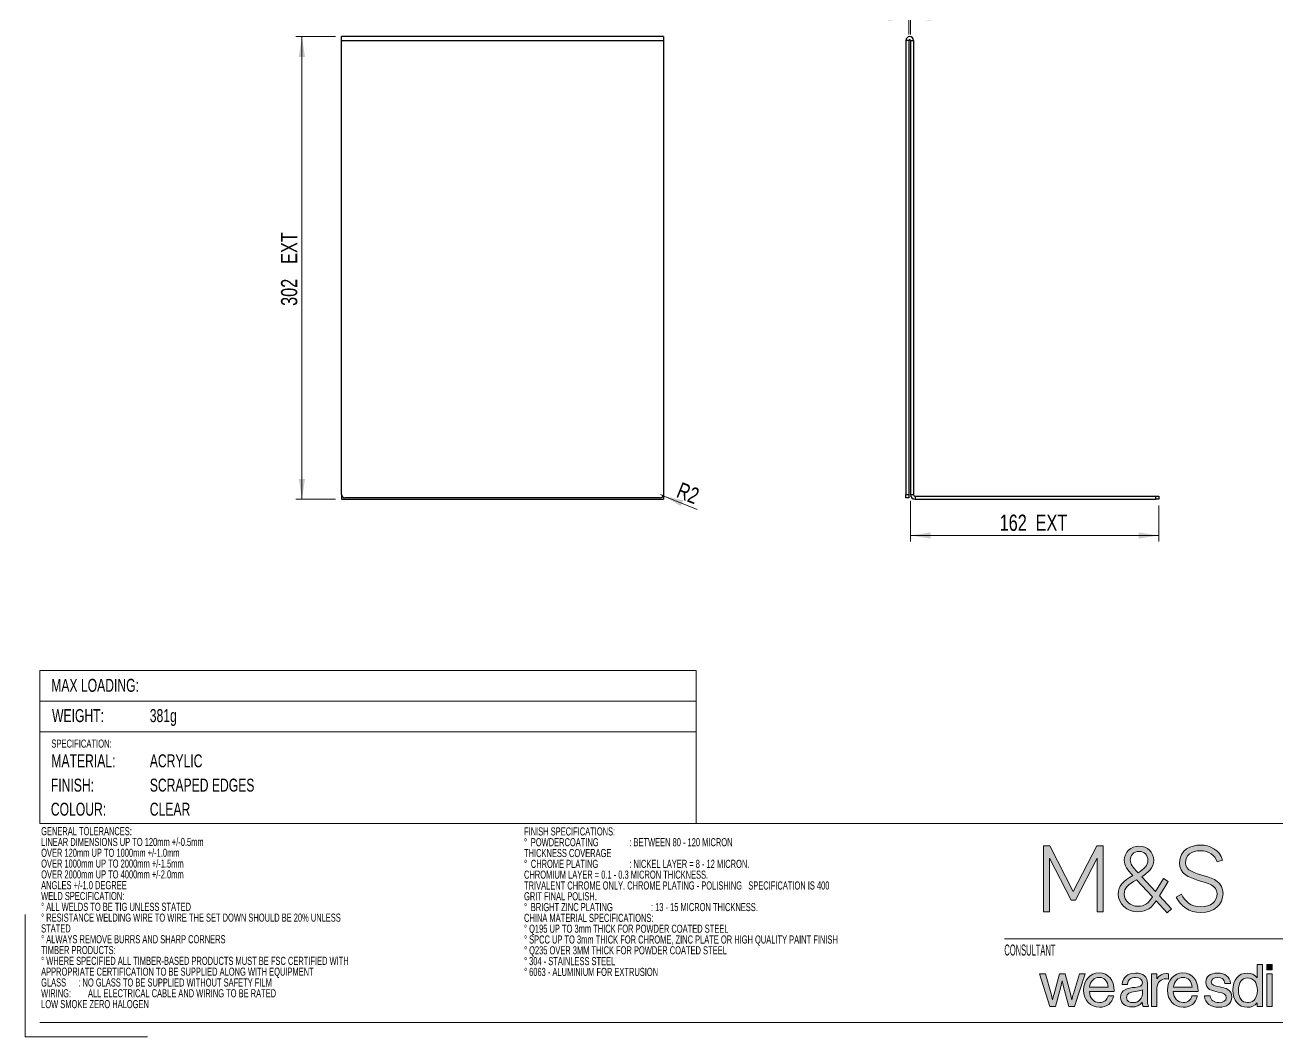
# Paper-space layout 'A01' of a CAD drawing. Header units: millimetres. Extents: x 0 to 1680, y 0 to 1075.
# Drawn here: x 0 to 817, y 0 to 661 of the extents above; entities that cross this region are included whole.
import ezdxf

# ---------------------------------------------------------------- set-up
doc = ezdxf.new("R2010")
doc.units = ezdxf.units.MM
doc.layers.add('SLD-0', color=7, linetype='Continuous')
doc.styles.add('SLDTEXTSTYLE0', font='TXT', dxfattribs={"width": 0.605})
doc.styles.add('SLDTEXTSTYLE1', font='TXT', dxfattribs={"width": 0.510549})
doc.styles.add('SLDTEXTSTYLE3', font='TXT', dxfattribs={"width": 0.7})
doc.styles.add('SLDTEXTSTYLE4', font='TXT', dxfattribs={"width": 0.75})
doc.dimstyles.new('SLDDIMSTYLE5', dxfattribs={"dimtxt": 10.583333, "dimasz": 13.208, "dimexe": 0, "dimexo": 0.0625, "dimgap": 2.645833, "dimtad": 1, "dimdec": 1, "dimlfac": 1.142857, "dimrnd": 1e-09, "dimzin": 12, "dimdsep": 46, "dimtxsty": 'SLDTEXTSTYLE4', "dimsah": 1, "dimcen": 0.09, "dimadec": 0, "dimazin": 3, "dimtfac": 1, "dimtdec": 1, "dimtofl": 0, "dimtmove": 0, "dimatfit": 3, "dimfxl": 1, "dimfrac": 2, "dimtolj": 1, "dimtzin": 12, "dimarcsym": 0})
doc.dimstyles.new('SLDDIMSTYLE6', dxfattribs={"dimtxt": 10.583333, "dimasz": 13.208, "dimexe": 0, "dimexo": 0.0625, "dimgap": 2.645833, "dimtad": 1, "dimdec": 1, "dimlfac": 1.142857, "dimrnd": 1e-09, "dimzin": 12, "dimdsep": 46, "dimtxsty": 'SLDTEXTSTYLE4', "dimsah": 1, "dimcen": 0, "dimadec": 0, "dimazin": 3, "dimtfac": 1, "dimtdec": 1, "dimtofl": 0, "dimtmove": 0, "dimatfit": 3, "dimfxl": 1, "dimfrac": 2, "dimtolj": 1, "dimtzin": 12, "dimarcsym": 0})
doc.dimstyles.new('SLDDIMSTYLE7', dxfattribs={"dimtxt": 10.583333, "dimasz": 13.208, "dimexe": 0, "dimexo": 0.0625, "dimgap": 2.645833, "dimtad": 1, "dimdec": 1, "dimlfac": 1.142857, "dimrnd": 1e-09, "dimzin": 12, "dimdsep": 46, "dimtxsty": 'SLDTEXTSTYLE4', "dimsah": 1, "dimcen": 0.09, "dimadec": 0, "dimazin": 3, "dimtfac": 1, "dimtdec": 1, "dimtmove": 0, "dimatfit": 0, "dimfxl": 1, "dimfrac": 2, "dimtolj": 1, "dimtzin": 12, "dimarcsym": 0})

# ---------------------------------------------------------------- blocks, each defined once
blk = doc.blocks.new('SW_NOTE_0_12')
at = {"color": 0, "linetype": 'Continuous', "lineweight": 18, "ltscale": 16, "attachment_point": 1, "style": 'SLDTEXTSTYLE0'}
for s, insert, char_height in [('FINISH SPECIFICATIONS:', (0, 6.82), 5.2917), ('THICKNESS COVERAGE', (0, -7.29), 5.2917), ('%%d', (0, -0.23), 5.292), ('POWDERCOATING', (4.43, -0.23), 5.2917), (': BETWEEN 80 - 120 MICRON', (68.71, -0.23), 5.2917), ('%%d', (0, -14.35), 5.292), ('CHROME PLATING', (4.43, -14.35), 5.2917), (': NICKEL LAYER = 8 - 12 MICRON.', (68.71, -14.35), 5.2917), ('CHROMIUM LAYER = 0.1 - 0.3 MICRON THICKNESS.', (0, -21.4), 5.2917), ('TRIVALENT CHROME ONLY. CHROME PLATING - POLISHING   SPECIFICATION IS 400', (0, -28.46), 5.2917), ('GRIT FINAL POLISH.', (0, -35.51), 5.2917), ('%%d', (0, -42.57), 5.292), ('BRIGHT ZINC PLATING', (4.43, -42.57), 5.2917), (': 13 - 15 MICRON THICKNESS.', (82.82, -42.57), 5.2917), ('CHINA MATERIAL SPECIFICATIONS:', (0, -49.62), 5.2917), ('%%d Q195 UP TO 3mm THICK FOR POWDER COATED STEEL', (0, -56.68), 5.2917), ('%%d SPCC UP TO 3mm THICK FOR CHROME, ZINC PLATE OR HIGH QUALITY PAINT FINISH', (0, -63.73), 5.2917), ('%%d Q235 OVER 3MM THICK FOR POWDER COATED STEEL', (0, -70.79), 5.2917), ('%%d 304 - STAINLESS STEEL', (0, -77.85), 5.2917), ('%%d 6063 - ALUMINIUM FOR EXTRUSION', (0, -84.9), 5.2917)]:
    blk.add_mtext(s, dxfattribs=dict(at, insert=insert, char_height=char_height))
blk = doc.blocks.new('SW_NOTE_0_15')
at = {"color": 0, "linetype": 'Continuous', "lineweight": 18, "ltscale": 16, "attachment_point": 1, "style": 'SLDTEXTSTYLE0'}
for s, insert, char_height in [('GENERAL TOLERANCES:', (0, 6.82), 5.2917), ('LINEAR DIMENSIONS UP TO 120mm +/-0.5mm', (0, -0.23), 5.2917), ('OVER 120mm UP TO 1000mm +/-1.0mm', (0, -7.29), 5.2917), ('OVER 1000mm UP TO 2000mm +/-1.5mm', (0, -14.35), 5.2917), ('OVER 2000mm UP TO 4000mm +/-2.0mm', (0, -21.4), 5.2917), ('ANGLES +/-1.0 DEGREE', (0, -28.46), 5.2917), ('WELD SPECIFICATION:', (0, -35.51), 5.2917), ('%%d ALL WELDS TO BE TIG UNLESS STATED', (0, -42.57), 5.2917), ('STATED', (0, -56.68), 5.292), ('%%d RESISTANCE WELDING WIRE TO WIRE THE SET DOWN SHOULD BE 20% UNLESS', (0, -49.62), 5.2917), ('%%d ALWAYS REMOVE BURRS AND SHARP CORNERS', (0, -63.73), 5.2917), ('TIMBER PRODUCTS:', (0, -70.79), 5.2917), ('%%d WHERE SPECIFIED ALL TIMBER-BASED PRODUCTS MUST BE FSC CERTIFIED WITH', (0, -77.85), 5.2917), ('APPROPRIATE CERTIFICATION TO BE SUPPLIED ALONG WITH EQUIPMENT', (0, -84.9), 5.2917), ('GLASS', (0, -91.96), 5.292), (': NO GLASS TO BE SUPPLIED WITHOUT SAFETY FILM', (24.3, -91.96), 5.2917), ('WIRING:', (0, -99.01), 5.292), ('LOW SMOKE ZERO HALOGEN', (0, -106.07), 5.2917), ('ALL ELECTRICAL CABLE AND WIRING TO BE RATED', (30.57, -99.01), 5.2917)]:
    blk.add_mtext(s, dxfattribs=dict(at, insert=insert, char_height=char_height))
blk = doc.blocks.new('_D_9')
at = {"color": 7, "linetype": 'Continuous', "lineweight": 18, "ltscale": 16}
for p, q in [((202.3, 653.15), (176.36, 653.15)), ((180.36, 653.15), (180.36, 351.15)), ((202.3, 351.15), (176.36, 351.15))]:
    blk.add_line(p, q, dxfattribs=at)
for points in [[(180.36, 653.15), (178.33, 639.94), (182.4, 639.94)], [(180.36, 351.15), (182.4, 364.35), (178.33, 364.35)]]:
    blk.add_solid(points, dxfattribs=at)
at = {"color": 7, "linetype": 'Continuous', "lineweight": 18, "ltscale": 16, "char_height": 10.583, "attachment_point": 1, "rotation": 90, "style": 'SLDTEXTSTYLE4'}
for s, insert in [('EXT', (166.72, 504.81)), ('302', (166.72, 477.38))]:
    blk.add_mtext(s, dxfattribs=dict(at, insert=insert))
blk = doc.blocks.new('_D_10')
at = {"color": 8, "linetype": 'Continuous', "lineweight": 18, "ltscale": 16}
for q in [(414.3, 354.15), (438.35, 344.5)]:
    blk.add_line((416.16, 353.4), q, dxfattribs=at)
blk.add_solid([(416.16, 353.4), (427.66, 346.6), (429.17, 350.37)], dxfattribs=at)
at = {"color": 8, "linetype": 'Continuous', "lineweight": 18, "ltscale": 16, "insert": (427.97, 362.61), "char_height": 10.583, "attachment_point": 1, "rotation": 338.1397, "style": 'SLDTEXTSTYLE4'}
blk.add_mtext('R2', dxfattribs=at)
blk = doc.blocks.new('_D_11')
at = {"color": 7, "linetype": 'Continuous', "lineweight": 18, "ltscale": 16}
for p, q in [((577.45, 350.15), (577.45, 323.48)), ((739.45, 347.15), (739.45, 323.48)), ((577.45, 327.48), (739.45, 327.48))]:
    blk.add_line(p, q, dxfattribs=at)
for points in [[(577.45, 327.48), (590.65, 325.45), (590.65, 329.51)], [(739.45, 327.48), (726.24, 329.51), (726.24, 325.45)]]:
    blk.add_solid(points, dxfattribs=at)
at = {"color": 7, "linetype": 'Continuous', "lineweight": 18, "ltscale": 16, "char_height": 10.583, "attachment_point": 1, "style": 'SLDTEXTSTYLE4'}
for s, insert in [('162', (635.63, 341.12)), ('EXT', (659.09, 341.12))]:
    blk.add_mtext(s, dxfattribs=dict(at, insert=insert))
blk = doc.blocks.new('_D_12')
at = {"color": 8, "linetype": 'Continuous', "lineweight": 18, "ltscale": 16}
for p, q in [((576.45, 665.42), (551.05, 665.42)), ((576.45, 654.65), (576.45, 669.42)), ((576.45, 665.42), (577.45, 665.42)), ((577.45, 654.65), (577.45, 669.42)), ((577.45, 665.42), (609.4, 665.42))]:
    blk.add_line(p, q, dxfattribs=at)
for points in [[(576.45, 665.42), (563.24, 667.45), (563.24, 663.39)], [(577.45, 665.42), (590.65, 663.39), (590.65, 667.45)]]:
    blk.add_solid(points, dxfattribs=at)
at = {"color": 8, "linetype": 'Continuous', "lineweight": 18, "ltscale": 16, "insert": (601.58, 679.06), "char_height": 10.58, "attachment_point": 1, "style": 'SLDTEXTSTYLE4'}
blk.add_mtext('1', dxfattribs=at)

psp = doc.layouts.new('A01')

# ---------------------------------------------------------------- hatches: boundary and pattern name
at = {"ltscale": 4}
for points in [[(668.136, 81.872), (664.2, 81.872), (664.2, 124.81), (668.321, 124.81), (683.701, 95.159), (699.08, 124.81), (703.139, 124.81), (703.139, 81.872), (699.203, 81.872), (699.203, 116.936), (685.054, 89.499), (682.285, 89.499), (668.136, 116.875)], [(813.525, 43.967), (813.525, 47.494), (809.899, 47.494), (809.899, 43.967)], [(813.525, 41.377), (809.899, 41.377), (809.899, 20.111), (813.525, 20.111)]]:
    psp.add_hatch(color=256, dxfattribs=at).paths.add_polyline_path(points, flags=0)
h = psp.add_hatch(color=256, dxfattribs=at)
edge = h.paths.add_edge_path(flags=0)
edge.add_spline(control_points=[(712.982, 93.375), (712.982, 98.665), (716.243, 101.927), (722.518, 105.495)], knot_values=[0.2, 0.2, 0.2, 0.2, 0.2666667, 0.2666667, 0.2666667, 0.2666667], weights=[1, 1, 1, 1], degree=3, periodic=0)
edge.add_spline(control_points=[(722.518, 105.495), (718.95, 109.061), (716.982, 112.016), (716.982, 115.521)], knot_values=[0.2666667, 0.2666667, 0.2666667, 0.2666667, 0.3333333, 0.3333333, 0.3333333, 0.3333333], weights=[1, 1, 1, 1], degree=3, periodic=0)
edge.add_spline(control_points=[(716.982, 115.521), (716.982, 120.628), (721.288, 124.688), (726.516, 124.688)], knot_values=[0.3333333, 0.3333333, 0.3333333, 0.3333333, 0.4, 0.4, 0.4, 0.4], weights=[1, 1, 1, 1], degree=3, periodic=0)
edge.add_spline(control_points=[(726.516, 124.688), (732.053, 124.688), (736.174, 120.628), (736.174, 115.521)], knot_values=[0.4, 0.4, 0.4, 0.4, 0.4666667, 0.4666667, 0.4666667, 0.4666667], weights=[1, 1, 1, 1], degree=3, periodic=0)
edge.add_spline(control_points=[(736.174, 115.521), (736.174, 110.6), (732.299, 107.279), (728.423, 104.756)], knot_values=[0.4666667, 0.4666667, 0.4666667, 0.4666667, 0.5333333, 0.5333333, 0.5333333, 0.5333333], weights=[1, 1, 1, 1], degree=3, periodic=0)
edge.add_line((728.423, 104.756), (737.282, 95.098))
edge.add_line((737.282, 95.098), (742.512, 103.587))
edge.add_line((742.512, 103.587), (745.648, 101.619))
edge.add_line((745.648, 101.619), (739.866, 92.206))
edge.add_line((739.866, 92.206), (747.802, 83.779))
edge.add_line((747.802, 83.779), (744.91, 81.257))
edge.add_line((744.91, 81.257), (737.774, 88.884))
edge.add_spline(control_points=[(737.774, 88.884), (735.19, 84.824), (731.684, 81.872), (725.902, 81.872)], knot_values=[0.0666667, 0.0666667, 0.0666667, 0.0666667, 0.1333333, 0.1333333, 0.1333333, 0.1333333], weights=[1, 1, 1, 1], degree=3, periodic=0)
edge.add_spline(control_points=[(725.902, 81.872), (718.458, 81.872), (712.982, 87.038), (712.982, 93.375)], knot_values=[0.1333333, 0.1333333, 0.1333333, 0.1333333, 0.2, 0.2, 0.2, 0.2], weights=[1, 1, 1, 1], degree=3, periodic=0)
edge = h.paths.add_edge_path(flags=0)
edge.add_line((735.313, 91.592), (724.978, 102.787))
edge.add_spline(control_points=[(724.978, 102.787), (719.381, 99.711), (716.92, 97.25), (716.92, 93.437)], knot_values=[0, 0, 0, 0, 0.2, 0.2, 0.2, 0.2], weights=[1, 1, 1, 1], degree=3, periodic=0)
edge.add_spline(control_points=[(716.92, 93.437), (716.92, 89.069), (720.857, 85.439), (725.902, 85.439)], knot_values=[0.2, 0.2, 0.2, 0.2, 0.4, 0.4, 0.4, 0.4], weights=[1, 1, 1, 1], degree=3, periodic=0)
edge.add_spline(control_points=[(725.902, 85.439), (730.455, 85.439), (732.792, 87.531), (735.313, 91.592)], knot_values=[0.4, 0.4, 0.4, 0.4, 0.6, 0.6, 0.6, 0.6], weights=[1, 1, 1, 1], degree=3, periodic=0)
edge = h.paths.add_edge_path(flags=0)
edge.add_spline(control_points=[(720.857, 115.521), (720.857, 113.123), (722.456, 111.093), (725.963, 107.34)], knot_values=[0, 0, 0, 0, 0.2, 0.2, 0.2, 0.2], weights=[1, 1, 1, 1], degree=3, periodic=0)
edge.add_spline(control_points=[(725.963, 107.34), (730.084, 109.739), (732.361, 112.262), (732.361, 115.521)], knot_values=[0.2, 0.2, 0.2, 0.2, 0.4, 0.4, 0.4, 0.4], weights=[1, 1, 1, 1], degree=3, periodic=0)
edge.add_spline(control_points=[(732.361, 115.521), (732.361, 118.72), (730.208, 121.243), (726.516, 121.243)], knot_values=[0.4, 0.4, 0.4, 0.4, 0.6, 0.6, 0.6, 0.6], weights=[1, 1, 1, 1], degree=3, periodic=0)
edge.add_spline(control_points=[(726.516, 121.243), (723.072, 121.243), (720.857, 118.536), (720.857, 115.521)], knot_values=[0.6, 0.6, 0.6, 0.6, 1, 1, 1, 1], weights=[1, 1, 1, 1], degree=3, periodic=0)
h = psp.add_hatch(color=256, dxfattribs=at)
edge = h.paths.add_edge_path(flags=0)
edge.add_spline(control_points=[(777.454, 93.745), (777.454, 104.511), (752.97, 99.219), (752.97, 113.861)], knot_values=[0.6923077, 0.6923077, 0.6923077, 0.6923077, 0.7692308, 0.7692308, 0.7692308, 0.7692308], weights=[1, 1, 1, 1], degree=3, periodic=0)
edge.add_spline(control_points=[(752.97, 113.861), (752.97, 122.536), (760.782, 125.364), (766.564, 125.364)], knot_values=[0.7692308, 0.7692308, 0.7692308, 0.7692308, 0.8461538, 0.8461538, 0.8461538, 0.8461538], weights=[1, 1, 1, 1], degree=3, periodic=0)
edge.add_spline(control_points=[(766.564, 125.364), (773.086, 125.364), (778.992, 122.412), (781.083, 115.645)], knot_values=[0.8461538, 0.8461538, 0.8461538, 0.8461538, 1, 1, 1, 1], weights=[1, 1, 1, 1], degree=3, periodic=0)
edge.add_line((781.083, 115.645), (777.515, 114.353))
edge.add_spline(control_points=[(777.515, 114.353), (776.1, 118.844), (772.102, 121.734), (766.687, 121.734)], knot_values=[0.0769231, 0.0769231, 0.0769231, 0.0769231, 0.1538462, 0.1538462, 0.1538462, 0.1538462], weights=[1, 1, 1, 1], degree=3, periodic=0)
edge.add_spline(control_points=[(766.687, 121.734), (760.782, 121.734), (756.907, 118.782), (756.907, 113.799)], knot_values=[0.1538462, 0.1538462, 0.1538462, 0.1538462, 0.2307692, 0.2307692, 0.2307692, 0.2307692], weights=[1, 1, 1, 1], degree=3, periodic=0)
edge.add_spline(control_points=[(756.907, 113.799), (756.907, 103.096), (781.391, 108.754), (781.391, 93.684)], knot_values=[0.2307692, 0.2307692, 0.2307692, 0.2307692, 0.3076923, 0.3076923, 0.3076923, 0.3076923], weights=[1, 1, 1, 1], degree=3, periodic=0)
edge.add_spline(control_points=[(781.391, 93.684), (781.391, 86.486), (775.607, 81.441), (766.995, 81.441)], knot_values=[0.3076923, 0.3076923, 0.3076923, 0.3076923, 0.3846154, 0.3846154, 0.3846154, 0.3846154], weights=[1, 1, 1, 1], degree=3, periodic=0)
edge.add_spline(control_points=[(766.995, 81.441), (758.998, 81.441), (754.199, 85.255), (750.879, 91.345)], knot_values=[0.3846154, 0.3846154, 0.3846154, 0.3846154, 0.4615385, 0.4615385, 0.4615385, 0.4615385], weights=[1, 1, 1, 1], degree=3, periodic=0)
edge.add_line((750.879, 91.345), (754.199, 93.375))
edge.add_spline(control_points=[(754.199, 93.375), (756.414, 88.7), (760.474, 85.07), (766.626, 85.07)], knot_values=[0.5384615, 0.5384615, 0.5384615, 0.5384615, 0.6153846, 0.6153846, 0.6153846, 0.6153846], weights=[1, 1, 1, 1], degree=3, periodic=0)
edge.add_spline(control_points=[(766.626, 85.07), (773.761, 85.07), (777.454, 88.33), (777.454, 93.745)], knot_values=[0.6153846, 0.6153846, 0.6153846, 0.6153846, 0.6923077, 0.6923077, 0.6923077, 0.6923077], weights=[1, 1, 1, 1], degree=3, periodic=0)
h = psp.add_hatch(color=256, dxfattribs=at)
edge = h.paths.add_edge_path(flags=0)
edge.add_spline(control_points=[(677.358, 32.904), (677.016, 34.127), (676.651, 35.804), (676.466, 36.687)], knot_values=[14, 14, 14, 14, 15, 15, 15, 15], weights=[1, 1, 1, 1], degree=3, periodic=0)
edge.add_spline(control_points=[(676.466, 36.687), (676.269, 35.805), (675.884, 34.127), (675.542, 32.903)], knot_values=[13, 13, 13, 13, 14, 14, 14, 14], weights=[1, 1, 1, 1], degree=3, periodic=0)
edge.add_line((675.542, 32.903), (671.981, 20.111))
edge.add_line((671.981, 20.111), (668.321, 20.111))
edge.add_line((668.321, 20.111), (661.566, 41.377))
edge.add_line((661.566, 41.377), (665.456, 41.377))
edge.add_line((665.456, 41.377), (669.18, 28.343))
edge.add_spline(control_points=[(669.18, 28.343), (669.53, 27.086), (669.97, 25.286), (670.185, 24.391)], knot_values=[7, 7, 7, 7, 8, 8, 8, 8], weights=[1, 1, 1, 1], degree=3, periodic=0)
edge.add_spline(control_points=[(670.185, 24.391), (670.387, 25.283), (670.796, 27.063), (671.117, 28.259)], knot_values=[6, 6, 6, 6, 7, 7, 7, 7], weights=[1, 1, 1, 1], degree=3, periodic=0)
edge.add_line((671.117, 28.259), (674.677, 41.377))
edge.add_line((674.677, 41.377), (678.386, 41.377))
edge.add_line((678.386, 41.377), (681.823, 28.258))
edge.add_spline(control_points=[(681.823, 28.258), (682.142, 27.042), (682.527, 25.292), (682.718, 24.403)], knot_values=[2, 2, 2, 2, 3, 3, 3, 3], weights=[1, 1, 1, 1], degree=3, periodic=0)
edge.add_spline(control_points=[(682.718, 24.403), (682.937, 25.302), (683.382, 27.093), (683.761, 28.345)], knot_values=[1, 1, 1, 1, 2, 2, 2, 2], weights=[1, 1, 1, 1], degree=3, periodic=0)
edge.add_line((683.761, 28.345), (687.688, 41.377))
edge.add_line((687.688, 41.377), (691.457, 41.377))
edge.add_line((691.457, 41.377), (684.496, 20.111))
edge.add_line((684.496, 20.111), (680.877, 20.111))
edge.add_line((680.877, 20.111), (677.358, 32.904))
h = psp.add_hatch(color=256, dxfattribs=at)
edge = h.paths.add_edge_path(flags=0)
edge.add_spline(control_points=[(700.743, 22.64), (696.985, 22.64), (694.474, 25.371), (694.159, 29.783)], knot_values=[7, 7, 7, 7, 8, 8, 8, 8], weights=[1, 1, 1, 1], degree=3, periodic=0)
edge.add_line((694.159, 29.783), (710.356, 29.783))
edge.add_line((710.356, 29.783), (710.356, 29.955))
edge.add_spline(control_points=[(710.356, 29.955), (710.356, 37.325), (706.595, 41.903), (700.54, 41.903)], knot_values=[10, 10, 10, 10, 11, 11, 11, 11], weights=[1, 1, 1, 1], degree=3, periodic=0)
edge.add_spline(control_points=[(700.54, 41.903), (694.688, 41.903), (690.441, 37.202), (690.441, 30.724)], knot_values=[0, 0, 0, 0, 1, 1, 1, 1], weights=[1, 1, 1, 1], degree=3, periodic=0)
edge.add_spline(control_points=[(690.441, 30.724), (690.441, 24.141), (694.677, 19.544), (700.743, 19.544)], knot_values=[1, 1, 1, 1, 2, 2, 2, 2], weights=[1, 1, 1, 1], degree=3, periodic=0)
edge.add_spline(control_points=[(700.743, 19.544), (705.579, 19.544), (708.919, 22.16), (709.907, 26.721)], knot_values=[2, 2, 2, 2, 3, 3, 3, 3], weights=[1, 1, 1, 1], degree=3, periodic=0)
edge.add_line((709.907, 26.721), (709.952, 26.929))
edge.add_line((709.952, 26.929), (706.404, 26.929))
edge.add_line((706.404, 26.929), (706.371, 26.8))
edge.add_spline(control_points=[(706.371, 26.8), (705.67, 24.078), (703.724, 22.64), (700.743, 22.64)], knot_values=[6, 6, 6, 6, 7, 7, 7, 7], weights=[1, 1, 1, 1], degree=3, periodic=0)
edge = h.paths.add_edge_path(flags=0)
edge.add_spline(control_points=[(694.254, 32.595), (694.833, 36.65), (697.116, 38.969), (700.54, 38.969)], knot_values=[0, 0, 0, 0, 1, 1, 1, 1], weights=[1, 1, 1, 1], degree=3, periodic=0)
edge.add_spline(control_points=[(700.54, 38.969), (704.065, 38.969), (706.221, 36.649), (706.477, 32.595)], knot_values=[1, 1, 1, 1, 2, 2, 2, 2], weights=[1, 1, 1, 1], degree=3, periodic=0)
edge.add_line((706.477, 32.595), (694.254, 32.595))
h = psp.add_hatch(color=256, dxfattribs=at)
edge = h.paths.add_edge_path(flags=0)
edge.add_spline(control_points=[(729.351, 20.161), (728.932, 20.579), (728.727, 21.338), (728.666, 22.736)], knot_values=[12, 12, 12, 12, 13, 13, 13, 13], weights=[1, 1, 1, 1], degree=3, periodic=0)
edge.add_spline(control_points=[(728.666, 22.736), (726.955, 20.698), (724.763, 19.706), (721.976, 19.706)], knot_values=[11, 11, 11, 11, 12, 12, 12, 12], weights=[1, 1, 1, 1], degree=3, periodic=0)
edge.add_spline(control_points=[(721.976, 19.706), (717.49, 19.706), (714.591, 22.108), (714.591, 25.827)], knot_values=[10, 10, 10, 10, 11, 11, 11, 11], weights=[1, 1, 1, 1], degree=3, periodic=0)
edge.add_spline(control_points=[(714.591, 25.827), (714.591, 31.135), (719.212, 32.041), (723.945, 32.514)], knot_values=[9, 9, 9, 9, 10, 10, 10, 10], weights=[1, 1, 1, 1], degree=3, periodic=0)
edge.add_spline(control_points=[(723.945, 32.514), (727.189, 32.842), (728.733, 33.366), (728.733, 35.459)], knot_values=[8, 8, 8, 8, 9, 9, 9, 9], weights=[1, 1, 1, 1], degree=3, periodic=0)
edge.add_spline(control_points=[(728.733, 35.459), (728.733, 37.755), (727.209, 38.969), (724.326, 38.969)], knot_values=[7, 7, 7, 7, 8, 8, 8, 8], weights=[1, 1, 1, 1], degree=3, periodic=0)
edge.add_spline(control_points=[(724.326, 38.969), (721.004, 38.969), (719.346, 37.554), (719.108, 34.514)], knot_values=[6, 6, 6, 6, 7, 7, 7, 7], weights=[1, 1, 1, 1], degree=3, periodic=0)
edge.add_line((719.108, 34.514), (719.096, 34.356))
edge.add_line((719.096, 34.356), (715.593, 34.356))
edge.add_line((715.593, 34.356), (715.605, 34.538))
edge.add_spline(control_points=[(715.605, 34.538), (715.886, 39.074), (719.131, 41.782), (724.286, 41.782)], knot_values=[2, 2, 2, 2, 3, 3, 3, 3], weights=[1, 1, 1, 1], degree=3, periodic=0)
edge.add_spline(control_points=[(724.286, 41.782), (729.455, 41.782), (732.076, 39.491), (732.076, 34.973)], knot_values=[1, 1, 1, 1, 2, 2, 2, 2], weights=[1, 1, 1, 1], degree=3, periodic=0)
edge.add_line((732.076, 34.973), (732.076, 23.277))
edge.add_spline(control_points=[(732.076, 23.277), (732.076, 21.73), (732.49, 20.733), (732.769, 20.547)], knot_values=[17, 17, 17, 17, 18, 18, 18, 18], weights=[1, 1, 1, 1], degree=3, periodic=0)
edge.add_line((732.769, 20.547), (732.846, 20.496))
edge.add_line((732.846, 20.496), (732.846, 20.111))
edge.add_line((732.846, 20.111), (729.402, 20.111))
edge.add_line((729.402, 20.111), (729.351, 20.161))
edge = h.paths.add_edge_path(flags=0)
edge.add_spline(control_points=[(722.625, 22.559), (727.104, 22.559), (728.774, 25.904), (728.774, 28.012)], knot_values=[1, 1, 1, 1, 2, 2, 2, 2], weights=[1, 1, 1, 1], degree=3, periodic=0)
edge.add_line((728.774, 28.012), (728.774, 30.934))
edge.add_spline(control_points=[(728.774, 30.934), (727.619, 30.4), (725.791, 29.931), (724.102, 29.743)], knot_values=[4, 4, 4, 4, 5, 5, 5, 5], weights=[1, 1, 1, 1], degree=3, periodic=0)
edge.add_spline(control_points=[(724.102, 29.743), (720.671, 29.32), (718.42, 28.824), (718.42, 25.908)], knot_values=[3, 3, 3, 3, 4, 4, 4, 4], weights=[1, 1, 1, 1], degree=3, periodic=0)
edge.add_spline(control_points=[(718.42, 25.908), (718.42, 23.14), (720.706, 22.559), (722.625, 22.559)], knot_values=[2, 2, 2, 2, 3, 3, 3, 3], weights=[1, 1, 1, 1], degree=3, periodic=0)
h = psp.add_hatch(color=256, dxfattribs=at)
edge = h.paths.add_edge_path(flags=0)
edge.add_spline(control_points=[(744.147, 38.079), (744.793, 38.079), (745.095, 38.037), (745.552, 37.885)], knot_values=[10, 10, 10, 10, 11, 11, 11, 11], weights=[1, 1, 1, 1], degree=3, periodic=0)
edge.add_line((745.552, 37.885), (745.9, 37.885))
edge.add_line((745.9, 37.885), (745.9, 41.322))
edge.add_line((745.9, 41.322), (745.791, 41.365))
edge.add_spline(control_points=[(745.791, 41.365), (745.377, 41.53), (745.031, 41.62), (744.39, 41.62)], knot_values=[2, 2, 2, 2, 3, 3, 3, 3], weights=[1, 1, 1, 1], degree=3, periodic=0)
edge.add_spline(control_points=[(744.39, 41.62), (742.001, 41.62), (739.731, 40.341), (738.241, 38.178)], knot_values=[3, 3, 3, 3, 4, 4, 4, 4], weights=[1, 1, 1, 1], degree=3, periodic=0)
edge.add_line((738.241, 38.178), (738.241, 41.377))
edge.add_line((738.241, 41.377), (734.615, 41.377))
edge.add_line((734.615, 41.377), (734.615, 20.111))
edge.add_line((734.615, 20.111), (738.241, 20.111))
edge.add_line((738.241, 20.111), (738.241, 31.897))
edge.add_spline(control_points=[(738.241, 31.897), (738.241, 35.955), (741.212, 38.079), (744.147, 38.079)], knot_values=[9, 9, 9, 9, 10, 10, 10, 10], weights=[1, 1, 1, 1], degree=3, periodic=0)
h = psp.add_hatch(color=256, dxfattribs=at)
edge = h.paths.add_edge_path(flags=0)
edge.add_spline(control_points=[(755.447, 22.64), (751.689, 22.64), (749.179, 25.371), (748.864, 29.783)], knot_values=[7, 7, 7, 7, 8, 8, 8, 8], weights=[1, 1, 1, 1], degree=3, periodic=0)
edge.add_line((748.864, 29.783), (765.061, 29.783))
edge.add_line((765.061, 29.783), (765.061, 29.955))
edge.add_spline(control_points=[(765.061, 29.955), (765.061, 37.325), (761.299, 41.903), (755.245, 41.903)], knot_values=[10, 10, 10, 10, 11, 11, 11, 11], weights=[1, 1, 1, 1], degree=3, periodic=0)
edge.add_spline(control_points=[(755.245, 41.903), (749.393, 41.903), (745.145, 37.202), (745.145, 30.724)], knot_values=[0, 0, 0, 0, 1, 1, 1, 1], weights=[1, 1, 1, 1], degree=3, periodic=0)
edge.add_spline(control_points=[(745.145, 30.724), (745.145, 24.141), (749.381, 19.544), (755.447, 19.544)], knot_values=[1, 1, 1, 1, 2, 2, 2, 2], weights=[1, 1, 1, 1], degree=3, periodic=0)
edge.add_spline(control_points=[(755.447, 19.544), (760.284, 19.544), (763.624, 22.16), (764.611, 26.721)], knot_values=[2, 2, 2, 2, 3, 3, 3, 3], weights=[1, 1, 1, 1], degree=3, periodic=0)
edge.add_line((764.611, 26.721), (764.656, 26.929))
edge.add_line((764.656, 26.929), (761.108, 26.929))
edge.add_line((761.108, 26.929), (761.075, 26.8))
edge.add_spline(control_points=[(761.075, 26.8), (760.374, 24.078), (758.428, 22.64), (755.447, 22.64)], knot_values=[6, 6, 6, 6, 7, 7, 7, 7], weights=[1, 1, 1, 1], degree=3, periodic=0)
edge = h.paths.add_edge_path(flags=0)
edge.add_spline(control_points=[(748.958, 32.595), (749.537, 36.65), (751.82, 38.969), (755.245, 38.969)], knot_values=[0, 0, 0, 0, 1, 1, 1, 1], weights=[1, 1, 1, 1], degree=3, periodic=0)
edge.add_spline(control_points=[(755.245, 38.969), (758.77, 38.969), (760.926, 36.649), (761.182, 32.595)], knot_values=[1, 1, 1, 1, 2, 2, 2, 2], weights=[1, 1, 1, 1], degree=3, periodic=0)
edge.add_line((761.182, 32.595), (748.958, 32.595))
h = psp.add_hatch(color=256, dxfattribs=at)
edge = h.paths.add_edge_path(flags=0)
edge.add_spline(control_points=[(787.104, 26.029), (787.104, 21.943), (783.95, 19.503), (778.666, 19.503)], knot_values=[16, 16, 16, 16, 17, 17, 17, 17], weights=[1, 1, 1, 1], degree=3, periodic=0)
edge.add_spline(control_points=[(778.666, 19.503), (773.043, 19.503), (769.697, 22.088), (769.247, 26.782)], knot_values=[15, 15, 15, 15, 16, 16, 16, 16], weights=[1, 1, 1, 1], degree=3, periodic=0)
edge.add_line((769.247, 26.782), (769.228, 26.97))
edge.add_line((769.228, 26.97), (772.943, 26.97))
edge.add_line((772.943, 26.97), (772.966, 26.825))
edge.add_spline(control_points=[(772.966, 26.825), (773.421, 23.942), (775.258, 22.599), (778.747, 22.599)], knot_values=[11, 11, 11, 11, 12, 12, 12, 12], weights=[1, 1, 1, 1], degree=3, periodic=0)
edge.add_spline(control_points=[(778.747, 22.599), (781.772, 22.599), (783.438, 23.76), (783.438, 25.867)], knot_values=[10, 10, 10, 10, 11, 11, 11, 11], weights=[1, 1, 1, 1], degree=3, periodic=0)
edge.add_spline(control_points=[(783.438, 25.867), (783.438, 28), (782.171, 28.607), (778.104, 29.463)], knot_values=[9, 9, 9, 9, 10, 10, 10, 10], weights=[1, 1, 1, 1], degree=3, periodic=0)
edge.add_spline(control_points=[(778.104, 29.463), (774.192, 30.267), (770.147, 31.099), (770.147, 35.904)], knot_values=[8, 8, 8, 8, 9, 9, 9, 9], weights=[1, 1, 1, 1], degree=3, periodic=0)
edge.add_spline(control_points=[(770.147, 35.904), (770.147, 39.61), (773.028, 41.822), (777.856, 41.822)], knot_values=[7, 7, 7, 7, 8, 8, 8, 8], weights=[1, 1, 1, 1], degree=3, periodic=0)
edge.add_spline(control_points=[(777.856, 41.822), (782.827, 41.822), (785.73, 39.503), (786.252, 35.115)], knot_values=[6, 6, 6, 6, 7, 7, 7, 7], weights=[1, 1, 1, 1], degree=3, periodic=0)
edge.add_line((786.252, 35.115), (786.275, 34.922))
edge.add_line((786.275, 34.922), (782.565, 34.922))
edge.add_line((782.565, 34.922), (782.547, 35.074))
edge.add_spline(control_points=[(782.547, 35.074), (782.233, 37.748), (780.805, 38.888), (777.775, 38.888)], knot_values=[2, 2, 2, 2, 3, 3, 3, 3], weights=[1, 1, 1, 1], degree=3, periodic=0)
edge.add_spline(control_points=[(777.775, 38.888), (775.206, 38.888), (773.732, 37.859), (773.732, 36.065)], knot_values=[1, 1, 1, 1, 2, 2, 2, 2], weights=[1, 1, 1, 1], degree=3, periodic=0)
edge.add_spline(control_points=[(773.732, 36.065), (773.732, 33.996), (775.516, 33.544), (779.227, 32.794)], knot_values=[0, 0, 0, 0, 1, 1, 1, 1], weights=[1, 1, 1, 1], degree=3, periodic=0)
edge.add_spline(control_points=[(779.227, 32.794), (782.919, 32.05), (787.104, 31.206), (787.104, 26.029)], knot_values=[17, 17, 17, 17, 18, 18, 18, 18], weights=[1, 1, 1, 1], degree=3, periodic=0)
h = psp.add_hatch(color=256, dxfattribs=at)
edge = h.paths.add_edge_path(flags=0)
edge.add_spline(control_points=[(797.184, 19.503), (799.899, 19.503), (801.886, 20.414), (803.577, 22.445)], knot_values=[3, 3, 3, 3, 4, 4, 4, 4], weights=[1, 1, 1, 1], degree=3, periodic=0)
edge.add_line((803.577, 22.445), (803.577, 20.111))
edge.add_line((803.577, 20.111), (807.203, 20.111))
edge.add_line((807.203, 20.111), (807.203, 47.494))
edge.add_line((807.203, 47.494), (803.577, 47.494))
edge.add_line((803.577, 47.494), (803.577, 38.676))
edge.add_spline(control_points=[(803.577, 38.676), (802.058, 40.706), (799.721, 41.863), (797.103, 41.863)], knot_values=[0, 0, 0, 0, 1, 1, 1, 1], weights=[1, 1, 1, 1], degree=3, periodic=0)
edge.add_spline(control_points=[(797.103, 41.863), (791.499, 41.863), (787.733, 37.37), (787.733, 30.683)], knot_values=[1, 1, 1, 1, 2, 2, 2, 2], weights=[1, 1, 1, 1], degree=3, periodic=0)
edge.add_spline(control_points=[(787.733, 30.683), (787.733, 23.892), (791.443, 19.503), (797.184, 19.503)], knot_values=[2, 2, 2, 2, 3, 3, 3, 3], weights=[1, 1, 1, 1], degree=3, periodic=0)
edge = h.paths.add_edge_path(flags=0)
edge.add_spline(control_points=[(797.306, 22.599), (793.633, 22.599), (791.44, 25.606), (791.44, 35.629), (793.672, 38.726), (797.266, 38.726)], knot_values=[0, 0, 0, 0, 1, 1, 2, 2, 2, 2], weights=[1, 1, 1, 1, 1, 1], degree=3, periodic=0)
edge.add_spline(control_points=[(797.266, 38.726), (801.284, 38.726), (803.78, 35.629), (803.78, 30.643), (803.78, 23.644), (799.724, 22.599), (797.306, 22.599)], knot_values=[2, 2, 2, 2, 3, 3, 3, 4, 4, 4, 4], weights=[1, 1, 1, 1, 1, 1, 1], degree=3, periodic=0)

# ---------------------------------------------------------------- linework, layer by layer
at = {"color": 7, "linetype": 'Continuous', "lineweight": 18, "ltscale": 4}
for p, q in [((9.435, 139.425), (9.435, 239.425)), ((9.435, 239.425), (437.595, 239.425)), ((437.595, 139.425), (437.595, 239.425)), ((9.435, 219.425), (437.595, 219.425)), ((9.435, 199.425), (437.595, 199.425)), ((9.435, 139.425), (437.595, 139.425)), ((9.435, 139.425), (1670.022, 139.425)), ((-0.284, 0.129), (-0.284, 80.129)), ((1065.214, 64.156), (638.72, 64.156)), ((661.566, 41.377), (665.456, 41.377)), ((668.321, 20.111), (661.566, 41.377)), ((665.456, 41.377), (669.18, 28.343)), ((671.117, 28.259), (674.677, 41.377)), ((674.677, 41.377), (678.386, 41.377)), ((678.386, 41.377), (681.823, 28.258)), ((683.761, 28.345), (687.688, 41.377)), ((691.457, 41.377), (684.496, 20.111)), ((687.688, 41.377), (691.457, 41.377)), ((734.615, 41.377), (738.241, 41.377)), ((734.615, 20.111), (734.615, 41.377)), ((738.241, 41.377), (738.241, 38.178)), ((745.791, 41.365), (745.9, 41.322)), ((745.9, 41.322), (745.9, 37.885)), ((803.577, 47.494), (807.203, 47.494)), ((803.577, 38.676), (803.577, 47.494)), ((807.203, 47.494), (807.203, 20.111)), ((809.899, 47.494), (813.525, 47.494)), ((809.899, 43.967), (809.899, 47.494)), ((813.525, 43.967), (809.899, 43.967)), ((809.899, 20.111), (809.899, 41.377)), ((809.899, 41.377), (813.525, 41.377)), ((813.525, 47.494), (813.525, 43.967)), ((813.525, 41.377), (813.525, 20.111)), ((675.542, 32.903), (671.981, 20.111)), ((680.877, 20.111), (677.358, 32.904)), ((715.593, 34.356), (715.605, 34.538)), ((719.096, 34.356), (715.593, 34.356)), ((719.108, 34.514), (719.096, 34.356)), ((732.076, 34.973), (732.076, 23.277)), ((745.9, 37.885), (745.552, 37.885)), ((782.565, 34.922), (782.547, 35.074)), ((786.275, 34.922), (782.565, 34.922)), ((786.252, 35.115), (786.275, 34.922)), ((710.356, 29.783), (694.159, 29.783)), ((706.477, 32.595), (694.254, 32.595)), ((706.371, 26.8), (706.404, 26.929)), ((706.404, 26.929), (709.952, 26.929)), ((709.952, 26.929), (709.907, 26.721)), ((710.356, 29.955), (710.356, 29.783)), ((728.774, 30.934), (728.774, 28.012)), ((738.241, 31.897), (738.241, 20.111)), ((765.061, 29.783), (748.864, 29.783)), ((761.182, 32.595), (748.958, 32.595)), ((761.075, 26.8), (761.108, 26.929)), ((761.108, 26.929), (764.656, 26.929)), ((764.656, 26.929), (764.611, 26.721)), ((765.061, 29.955), (765.061, 29.783)), ((769.228, 26.97), (772.943, 26.97)), ((769.247, 26.782), (769.228, 26.97)), ((772.943, 26.97), (772.966, 26.825)), ((671.981, 20.111), (668.321, 20.111)), ((684.496, 20.111), (680.877, 20.111)), ((729.402, 20.111), (729.351, 20.161)), ((732.846, 20.111), (729.402, 20.111)), ((732.769, 20.547), (732.846, 20.496)), ((732.846, 20.496), (732.846, 20.111)), ((738.241, 20.111), (734.615, 20.111)), ((803.577, 20.111), (803.577, 22.445)), ((807.203, 20.111), (803.577, 20.111)), ((813.525, 20.111), (809.899, 20.111)), ((9.435, 9.495), (1670.022, 9.495)), ((9.435, 9.495), (1670.022, 9.495)), ((79.716, 0.129), (-0.284, 0.129))]:
    psp.add_line(p, q, dxfattribs=at)
at = {"color": 250, "linetype": 'Continuous', "lineweight": 18, "ltscale": 4}
for p, q in [((664.2, 81.872), (664.2, 124.81)), ((664.2, 124.81), (668.321, 124.81)), ((668.321, 124.81), (683.701, 95.159)), ((683.701, 95.159), (699.08, 124.81)), ((699.08, 124.81), (703.139, 124.81)), ((703.139, 124.81), (703.139, 81.872)), ((682.285, 89.499), (668.136, 116.875)), ((668.136, 116.875), (668.136, 81.872)), ((699.203, 116.936), (685.054, 89.499)), ((699.203, 81.872), (699.203, 116.936)), ((781.083, 115.645), (777.515, 114.353)), ((735.313, 91.592), (724.978, 102.787)), ((728.423, 104.756), (737.282, 95.098)), ((737.282, 95.098), (742.512, 103.587)), ((745.648, 101.619), (739.866, 92.206)), ((742.512, 103.587), (745.648, 101.619)), ((739.866, 92.206), (747.802, 83.779)), ((750.879, 91.345), (754.199, 93.375)), ((668.136, 81.872), (664.2, 81.872)), ((685.054, 89.499), (682.285, 89.499)), ((703.139, 81.872), (699.203, 81.872)), ((744.91, 81.257), (737.774, 88.884)), ((747.802, 83.779), (744.91, 81.257))]:
    psp.add_line(p, q, dxfattribs=at)
for points in [[(716.982, 115.521), (716.982, 120.628), (721.288, 124.688), (726.516, 124.688)], [(726.516, 124.688), (732.053, 124.688), (736.174, 120.628), (736.174, 115.521)], [(752.97, 113.861), (752.97, 122.536), (760.782, 125.364), (766.564, 125.364)], [(766.564, 125.364), (773.086, 125.364), (778.992, 122.412), (781.083, 115.645)], [(722.518, 105.495), (718.95, 109.061), (716.982, 112.016), (716.982, 115.521)], [(726.516, 121.243), (723.072, 121.243), (720.857, 118.536), (720.857, 115.521)], [(720.857, 115.521), (720.857, 113.123), (722.456, 111.093), (725.963, 107.34)], [(725.963, 107.34), (730.084, 109.739), (732.361, 112.262), (732.361, 115.521)], [(732.361, 115.521), (732.361, 118.72), (730.208, 121.243), (726.516, 121.243)], [(736.174, 115.521), (736.174, 110.6), (732.299, 107.279), (728.423, 104.756)], [(766.687, 121.734), (760.782, 121.734), (756.907, 118.782), (756.907, 113.799)], [(777.515, 114.353), (776.1, 118.844), (772.102, 121.734), (766.687, 121.734)], [(777.454, 93.745), (777.454, 104.511), (752.97, 99.219), (752.97, 113.861)], [(756.907, 113.799), (756.907, 103.096), (781.391, 108.754), (781.391, 93.684)], [(712.982, 93.375), (712.982, 98.665), (716.243, 101.927), (722.518, 105.495)], [(724.978, 102.787), (719.381, 99.711), (716.92, 97.25), (716.92, 93.437)], [(725.902, 81.872), (718.458, 81.872), (712.982, 87.038), (712.982, 93.375)], [(716.92, 93.437), (716.92, 89.069), (720.857, 85.439), (725.902, 85.439)], [(725.902, 85.439), (730.455, 85.439), (732.792, 87.531), (735.313, 91.592)], [(766.995, 81.441), (758.998, 81.441), (754.199, 85.255), (750.879, 91.345)], [(754.199, 93.375), (756.414, 88.7), (760.474, 85.07), (766.626, 85.07)], [(766.626, 85.07), (773.761, 85.07), (777.454, 88.33), (777.454, 93.745)], [(781.391, 93.684), (781.391, 86.486), (775.607, 81.441), (766.995, 81.441)], [(737.774, 88.884), (735.19, 84.824), (731.684, 81.872), (725.902, 81.872)]]:
    psp.add_open_spline(points, degree=3, dxfattribs=at)
at = {"color": 7, "linetype": 'Continuous', "lineweight": 18, "ltscale": 4}
for points in [[(690.441, 30.724), (690.441, 37.202), (694.688, 41.903), (700.54, 41.903)], [(700.54, 41.903), (706.595, 41.903), (710.356, 37.325), (710.356, 29.955)], [(715.605, 34.538), (715.886, 39.074), (719.131, 41.782), (724.286, 41.782)], [(724.286, 41.782), (729.455, 41.782), (732.076, 39.491), (732.076, 34.973)], [(738.241, 38.178), (739.731, 40.341), (742.001, 41.62), (744.39, 41.62)], [(744.39, 41.62), (745.031, 41.62), (745.377, 41.53), (745.791, 41.365)], [(745.145, 30.724), (745.145, 37.202), (749.393, 41.903), (755.245, 41.903)], [(755.245, 41.903), (761.299, 41.903), (765.061, 37.325), (765.061, 29.955)], [(770.147, 35.904), (770.147, 39.61), (773.028, 41.822), (777.856, 41.822)], [(777.856, 41.822), (782.827, 41.822), (785.73, 39.503), (786.252, 35.115)], [(787.733, 30.683), (787.733, 37.37), (791.499, 41.863), (797.103, 41.863)], [(797.103, 41.863), (799.721, 41.863), (802.058, 40.706), (803.577, 38.676)], [(676.466, 36.687), (676.269, 35.805), (675.884, 34.127), (675.542, 32.903)], [(677.358, 32.904), (677.016, 34.127), (676.651, 35.804), (676.466, 36.687)], [(694.254, 32.595), (694.833, 36.65), (697.116, 38.969), (700.54, 38.969)], [(700.54, 38.969), (704.065, 38.969), (706.221, 36.649), (706.477, 32.595)], [(724.326, 38.969), (721.004, 38.969), (719.346, 37.554), (719.108, 34.514)], [(723.945, 32.514), (727.189, 32.842), (728.733, 33.366), (728.733, 35.459)], [(728.733, 35.459), (728.733, 37.755), (727.209, 38.969), (724.326, 38.969)], [(744.147, 38.079), (741.212, 38.079), (738.241, 35.955), (738.241, 31.897)], [(745.552, 37.885), (745.095, 38.037), (744.793, 38.079), (744.147, 38.079)], [(748.958, 32.595), (749.537, 36.65), (751.82, 38.969), (755.245, 38.969)], [(755.245, 38.969), (758.77, 38.969), (760.926, 36.649), (761.182, 32.595)], [(778.104, 29.463), (774.192, 30.267), (770.147, 31.099), (770.147, 35.904)], [(777.775, 38.888), (775.206, 38.888), (773.732, 37.859), (773.732, 36.065)], [(773.732, 36.065), (773.732, 33.996), (775.516, 33.544), (779.227, 32.794)], [(782.547, 35.074), (782.233, 37.748), (780.805, 38.888), (777.775, 38.888)], [(779.227, 32.794), (782.919, 32.05), (787.104, 31.206), (787.104, 26.029)], [(669.18, 28.343), (669.53, 27.086), (669.97, 25.286), (670.185, 24.391)], [(670.185, 24.391), (670.387, 25.283), (670.796, 27.063), (671.117, 28.259)], [(681.823, 28.258), (682.142, 27.042), (682.527, 25.292), (682.718, 24.403)], [(682.718, 24.403), (682.937, 25.302), (683.382, 27.093), (683.761, 28.345)], [(700.743, 19.544), (694.677, 19.544), (690.441, 24.141), (690.441, 30.724)], [(694.159, 29.783), (694.474, 25.371), (696.985, 22.64), (700.743, 22.64)], [(700.743, 22.64), (703.724, 22.64), (705.67, 24.078), (706.371, 26.8)], [(709.907, 26.721), (708.919, 22.16), (705.579, 19.544), (700.743, 19.544)], [(714.591, 25.827), (714.591, 31.135), (719.212, 32.041), (723.945, 32.514)], [(721.976, 19.706), (717.49, 19.706), (714.591, 22.108), (714.591, 25.827)], [(718.42, 25.908), (718.42, 28.824), (720.671, 29.32), (724.102, 29.743)], [(722.625, 22.559), (720.706, 22.559), (718.42, 23.14), (718.42, 25.908)], [(728.774, 28.012), (728.774, 25.904), (727.104, 22.559), (722.625, 22.559)], [(724.102, 29.743), (725.791, 29.931), (727.619, 30.4), (728.774, 30.934)], [(755.447, 19.544), (749.381, 19.544), (745.145, 24.141), (745.145, 30.724)], [(748.864, 29.783), (749.179, 25.371), (751.689, 22.64), (755.447, 22.64)], [(755.447, 22.64), (758.428, 22.64), (760.374, 24.078), (761.075, 26.8)], [(764.611, 26.721), (763.624, 22.16), (760.284, 19.544), (755.447, 19.544)], [(778.666, 19.503), (773.043, 19.503), (769.697, 22.088), (769.247, 26.782)], [(772.966, 26.825), (773.421, 23.942), (775.258, 22.599), (778.747, 22.599)], [(783.438, 25.867), (783.438, 28), (782.171, 28.607), (778.104, 29.463)], [(787.104, 26.029), (787.104, 21.943), (783.95, 19.503), (778.666, 19.503)], [(778.747, 22.599), (781.772, 22.599), (783.438, 23.76), (783.438, 25.867)], [(797.184, 19.503), (791.443, 19.503), (787.733, 23.892), (787.733, 30.683)], [(728.666, 22.736), (726.955, 20.698), (724.763, 19.706), (721.976, 19.706)], [(729.351, 20.161), (728.932, 20.579), (728.727, 21.338), (728.666, 22.736)], [(732.076, 23.277), (732.076, 21.73), (732.49, 20.733), (732.769, 20.547)], [(803.577, 22.445), (801.886, 20.414), (799.899, 19.503), (797.184, 19.503)]]:
    psp.add_open_spline(points, degree=3, dxfattribs=at)
for points, knots in [([(797.306, 22.599), (793.633, 22.599), (791.44, 25.606), (791.44, 35.629), (793.672, 38.726), (797.266, 38.726)], [0, 0, 0, 0, 1, 1, 2, 2, 2, 2]), ([(797.266, 38.726), (801.284, 38.726), (803.78, 35.629), (803.78, 30.643), (803.78, 23.644), (799.724, 22.599), (797.306, 22.599)], [2, 2, 2, 2, 3, 3, 3, 4, 4, 4, 4])]:
    psp.add_open_spline(points, degree=3, knots=knots, dxfattribs=at)
at = {"layer": 'SLD-0', "ltscale": 4}
for p, q in [((416.299, 653.147), (206.299, 653.147)), ((206.299, 650.647), (206.299, 653.147)), ((206.299, 650.647), (416.299, 650.647)), ((206.299, 354.147), (206.299, 650.647)), ((416.299, 653.147), (416.299, 650.647)), ((416.299, 650.647), (416.299, 354.147)), ((576.447, 650.647), (574.447, 650.647)), ((574.447, 650.647), (574.447, 354.147)), ((576.447, 650.647), (576.447, 354.147)), ((577.447, 650.647), (577.447, 354.147)), ((577.447, 650.647), (579.447, 650.647)), ((579.447, 650.647), (579.447, 354.147)), ((206.299, 354.147), (206.299, 351.147)), ((414.299, 352.147), (208.299, 352.147)), ((416.299, 354.147), (416.299, 351.147)), ((574.447, 354.147), (576.447, 354.147)), ((574.447, 352.147), (574.447, 354.147)), ((576.447, 352.147), (574.447, 352.147)), ((576.447, 354.147), (576.447, 352.147)), ((577.447, 354.147), (579.447, 354.147)), ((580.447, 353.147), (580.447, 351.147)), ((580.447, 353.147), (737.447, 353.147)), ((737.447, 351.147), (737.447, 353.147)), ((737.447, 353.147), (739.447, 353.147)), ((739.447, 353.147), (739.447, 351.147)), ((206.299, 351.147), (416.299, 351.147)), ((580.447, 351.147), (737.447, 351.147)), ((739.447, 351.147), (737.447, 351.147))]:
    psp.add_line(p, q, dxfattribs=at)
at = {"layer": 'SLD-0', "ltscale": 16}
for centre, radius, start, end in [((576.947, 650.647), 2.5, 0, 180), ((576.947, 650.647), 0.5, 0, 180), ((208.299, 354.147), 2, 180, 270), ((414.299, 354.147), 2, 270, 0), ((580.447, 354.147), 3, 180, 270), ((580.447, 354.147), 1, 180, 270)]:
    psp.add_arc(centre, radius, start, end, dxfattribs=at)

# ---------------------------------------------------------------- block references
at = {"color": 7, "linetype": 'Continuous', "lineweight": 18, "ltscale": 4}
for name, p in [('SW_NOTE_0_15', (10.209, 130.302)), ('SW_NOTE_0_12', (325.295, 130.133))]:
    psp.add_blockref(name, p, dxfattribs=at)

# ---------------------------------------------------------------- texts
at = {"color": 7, "linetype": 'Continuous', "lineweight": 18, "ltscale": 16, "attachment_point": 1}
for s, insert, char_height, style in [('MAX LOADING:', (16.795, 233.917), 8.46667, 'SLDTEXTSTYLE3'), ('WEIGHT:', (17.318, 214.14), 8.4667, 'SLDTEXTSTYLE3'), ('381g', (81.102, 214.14), 8.4667, 'SLDTEXTSTYLE3'), ('SPECIFICATION:', (16.884, 194.285), 5.29167, 'SLDTEXTSTYLE3'), ('MATERIAL:', (16.884, 184.628), 8.4667, 'SLDTEXTSTYLE3'), ('ACRYLIC', (81.102, 184.628), 8.4667, 'SLDTEXTSTYLE3'), ('FINISH:', (16.541, 168.758), 8.4667, 'SLDTEXTSTYLE3'), ('SCRAPED EDGES', (81.102, 168.758), 8.46667, 'SLDTEXTSTYLE3'), ('COLOUR:', (16.541, 153.036), 8.4667, 'SLDTEXTSTYLE3'), ('CLEAR', (81.102, 153.036), 8.4667, 'SLDTEXTSTYLE3'), ('CONSULTANT', (638.705, 60.485), 7.2, 'SLDTEXTSTYLE1')]:
    psp.add_mtext(s, dxfattribs=dict(at, insert=insert, char_height=char_height, style=style))

# ---------------------------------------------------------------- dimensions: what is measured, and where the dimension line sits
at = {"color": 8, "linetype": 'Continuous', "lineweight": 18, "ltscale": 4}
dim = psp.add_linear_dim(base=(577.447, 665.421), p1=(576.447, 650.647), p2=(577.447, 650.647), dimstyle='SLDDIMSTYLE7', dxfattribs=at)
dim.commit()
dim.dimension.update_dxf_attribs({"geometry": '_D_12', "text_midpoint": (605.49, 665.421), "dimtype": 160})
at = {"color": 7, "linetype": 'Continuous', "lineweight": 18, "ltscale": 4}
dim = psp.add_linear_dim(base=(180.364, 351.147), p1=(206.299, 653.147), p2=(206.299, 351.147), angle=90, text='<> EXT', dimstyle='SLDDIMSTYLE5', dxfattribs=at)
dim.commit()
dim.dimension.update_dxf_attribs({"geometry": '_D_9', "text_midpoint": (180.364, 502.147), "dimtype": 160})
at = {"color": 8, "linetype": 'Continuous', "lineweight": 18, "ltscale": 4}
dim = psp.add_radius_dim(center=(414.299, 354.147), mpoint=(416.156, 353.402), dimstyle='SLDDIMSTYLE6', dxfattribs=at)
dim.commit()
dim.dimension.update_dxf_attribs({"geometry": '_D_10', "text_midpoint": (432.24, 346.949), "dimtype": 164})
at = {"color": 7, "linetype": 'Continuous', "lineweight": 18, "ltscale": 4}
dim = psp.add_linear_dim(base=(739.447, 327.481), p1=(577.447, 354.147), p2=(739.447, 351.147), text='<>EXT', dimstyle='SLDDIMSTYLE5', dxfattribs=at)
dim.commit()
dim.dimension.update_dxf_attribs({"geometry": '_D_11', "text_midpoint": (658.447, 327.481), "dimtype": 160})

doc.saveas('drawing.dxf')
